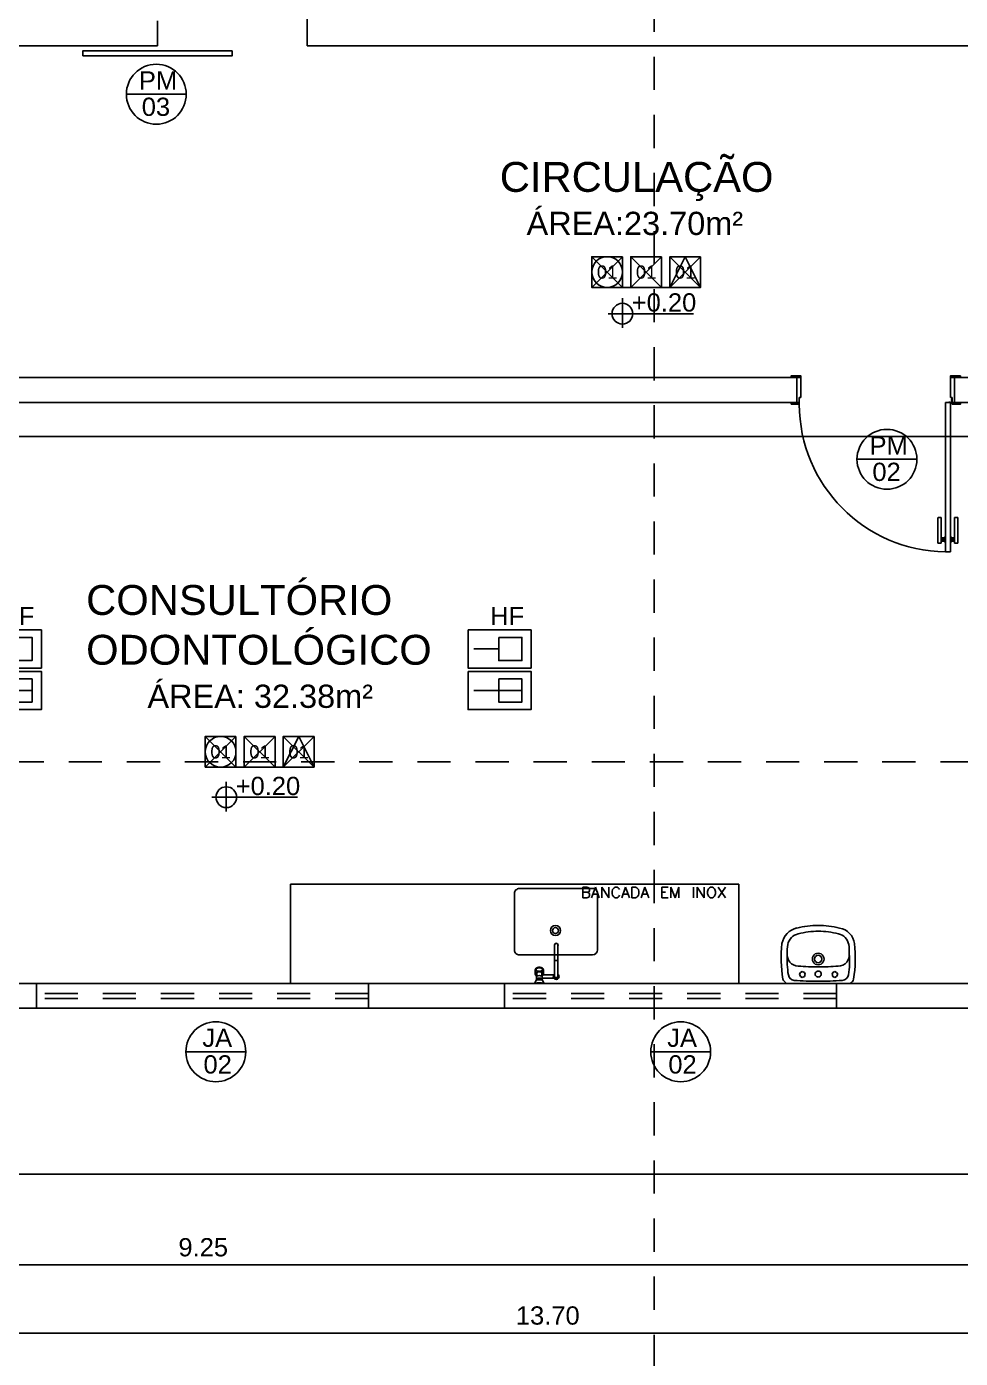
# Model space of a CAD drawing. Header units: millimetres. Extents: x 2125 to 3408, y 1171 to 1686.
# Drawn here: x 2420.32 to 2425.94, y 1437.09 to 1445.12 of the extents above; entities that cross this region are included whole.
import ezdxf
from ezdxf.enums import TextEntityAlignment as Align

# ---------------------------------------------------------------- set-up
doc = ezdxf.new("R2010")
doc.units = ezdxf.units.MM
doc.linetypes.add('CONTORNO_QUADRO_T', pattern=[0.35, 0.2, -0.15])
for name, color, linetype in [('APCOZ', 7, 'Continuous'), ('APCOZ-I', 251, 'Continuous'), ('at_Entity', 7, 'Continuous'), ('CALÇADA', 252, 'Continuous'), ('cotas', 7, 'Continuous'), ('ESQUADRIA', 3, 'Continuous'), ('ESQUADRIAS', 7, 'Continuous'), ('Esquadrias_Portas', 2, 'Continuous'), ('JANELA2', 1, 'Continuous'), ('Layout_Equipamentos', 7, 'Continuous'), ('linha de corte', 1, 'Continuous'), ('PAREDE', 4, 'Continuous'), ('TEXTO01', 7, 'Continuous'), ('TEXTO02', 3, 'Continuous'), ('TEXTO03', 2, 'Continuous'), ('TEXTO_ESP_FORRO', 62, 'Continuous'), ('TEXTO_ESP_PAREDES', 10, 'Continuous'), ('TEXTO_ESP_PISO', 150, 'Continuous'), ('TOMADAS DENTISTA', 7, 'Continuous')]:
    doc.layers.add(name, color=color, linetype=linetype)
doc.styles.add('ARIAL', font='sanss___.ttf')
doc.styles.add('ROMANS', font='arial.ttf')
doc.styles.add('TEXTO1', font='swissko.ttf', dxfattribs={"width": 0.6, "height": 0.1})
doc.dimstyles.new('ESCALA75', dxfattribs={"dimtxt": 0.11, "dimasz": 0.02, "dimexe": 0.02, "dimexo": 0.04, "dimgap": 0.05, "dimtad": 1, "dimzin": 4, "dimdsep": 46, "dimtxsty": 'ROMANS', "dimblk1": 'PPC', "dimblk2": 'PPC', "dimsah": 1, "dimcen": 0.02, "dimclrd": 7, "dimclre": 7, "dimclrt": 3, "dimazin": 1, "dimtfac": 1, "dimtix": 1, "dimtmove": 0, "dimatfit": 3, "dimldrblk": 'PPC', "dimfxl": 0, "dimtolj": 1, "dimtzin": 12, "dimarcsym": 0})

# ---------------------------------------------------------------- blocks, each defined once
blk = doc.blocks.new('P90_02')
at = {"layer": 'ESQUADRIAS', "color": 2}
for p, q in [((0.025, 0.075), (0.025, 0.975)), ((0.025, 0.975), (0.055, 0.975)), ((0.055, 0.975), (0.055, 0.075)), ((0.055, 0.075), (0.025, 0.075))]:
    blk.add_line(p, q, dxfattribs=at)
at = {"layer": 'ESQUADRIAS', "color": 3, "linetype": 'Continuous'}
for p, q in [((-0.02, 0.7698), (-0.02, 0.9215)), ((0, 0.9215), (0, 0.7698)), ((0.023, 0.88), (0.023, 0.92)), ((0.057, 0.88), (0.057, 0.92)), ((0.08, 0.9215), (0.08, 0.7698)), ((0.1, 0.7698), (0.1, 0.9215)), ((-0.0035, 0.7668), (-0.0175, 0.7668)), ((0.0835, 0.7668), (0.0975, 0.7668))]:
    blk.add_line(p, q, dxfattribs=at)
at = {"layer": 'ESQUADRIAS', "color": 3}
for p, q in [((0, 0.9215), (-0.02, 0.9215)), ((0, 0.91), (0.023, 0.91)), ((0, 0.9), (0.023, 0.9)), ((0, 0.89), (0.023, 0.89)), ((0.023, 0.92), (0.025, 0.92)), ((0.057, 0.92), (0.055, 0.92)), ((0.08, 0.91), (0.057, 0.91)), ((0.08, 0.9), (0.057, 0.9)), ((0.08, 0.89), (0.057, 0.89)), ((0.08, 0.9215), (0.1, 0.9215)), ((0.023, 0.88), (0.025, 0.88)), ((0.057, 0.88), (0.055, 0.88))]:
    blk.add_line(p, q, dxfattribs=at)
at = {"layer": 'ESQUADRIAS'}
for p, q in [((0.0165, 0.0585), (0.0165, 0.0615)), ((0.0315, 0.0735), (0.0285, 0.0735))]:
    blk.add_line(p, q, dxfattribs=at)
at = {"layer": 'ESQUADRIAS', "color": 3}
for points in [[(0.015, 0.085), (-0.035, 0.085), (-0.035, 0.075), (0.015, 0.075)], [(0.985, 0.085), (0.935, 0.085), (0.935, 0.075), (0.985, 0.075)], [(0.025, -0.075), (0, -0.075), (-0.035, -0.075), (-0.035, -0.085), (0.025, -0.085)], [(0.985, -0.075), (0.925, -0.075), (0.925, -0.085), (0.985, -0.085)]]:
    blk.add_lwpolyline(points, close=True, dxfattribs=at)
at = {"layer": 'ESQUADRIAS', "color": 2}
for points in [[(0.025, 0.045), (0.015, 0.045), (0.015, 0.075), (0, 0.075), (0, -0.075), (0.025, -0.075)], [(0.925, 0.045), (0.935, 0.045), (0.935, 0.075), (0.95, 0.075), (0.95, -0.075), (0.925, -0.075)]]:
    blk.add_lwpolyline(points, close=True, dxfattribs=at)
at = {"layer": 'ESQUADRIAS', "color": 1}
for points in [[(0.016, 0.0705, -0.236068), (0.015, 0.0725), (0.015, 0.07), (0.015, 0.05), (0.016, 0.05)], [(0.0195, 0.074, 0.236068), (0.0175, 0.075), (0.02, 0.075), (0.04, 0.075), (0.04, 0.074)]]:
    blk.add_lwpolyline(points, format="xyb", close=True, dxfattribs=at)
at = {"layer": 'ESQUADRIAS'}
for points in [[(0.0173, 0.0625), (0.0165, 0.0615), (0.016, 0.0615)], [(0.0173, 0.0575), (0.0165, 0.0585), (0.016, 0.0585)], [(0.0173, 0.0596), (0.0175, 0.0596), (0.0175, 0.0575), (0.0173, 0.0575), (0.0173, 0.0625), (0.0175, 0.0625), (0.0175, 0.0604), (0.0173, 0.0604)], [(0.0275, 0.0727), (0.0285, 0.0735), (0.0285, 0.074)], [(0.0304, 0.0727), (0.0304, 0.0725), (0.0325, 0.0725), (0.0325, 0.0727), (0.0275, 0.0727), (0.0275, 0.0725), (0.0296, 0.0725), (0.0296, 0.0727)], [(0.0325, 0.0727), (0.0315, 0.0735), (0.0315, 0.074)]]:
    blk.add_lwpolyline(points, dxfattribs=at)
at = {"layer": 'ESQUADRIAS', "color": 1}
blk.add_circle((0.0175, 0.0725), 0.0025, dxfattribs=at)
at = {"layer": 'ESQUADRIAS'}
blk.add_arc((0.0429, 0.083), 0.8921, 0.12949, 89.22311, dxfattribs=at)
at = {"layer": 'ESQUADRIAS', "color": 3, "linetype": 'Continuous'}
for centre, start, end in [((-0.017, 0.7698), 180, 260.53768), ((-0.003, 0.7698), 260.53768, 360), ((0.083, 0.7698), 180, 279.46232), ((0.097, 0.7698), 279.46232, 0)]:
    blk.add_arc(centre, 0.003, start, end, dxfattribs=at)
blk = doc.blocks.new('new block3')
at = {"layer": 'TEXTO01'}
h = blk.add_hatch(dxfattribs=at)
h.set_pattern_fill('ANGLE', color=256)
h.set_pattern_definition([(0, (-2256.878, -909.728), (0, 6.985), [5.08, -1.905]), (90, (-2256.878, -909.728), (-6.985, 4e-16), [5.08, -1.905])])
h.paths.add_polyline_path([(-0.0556, 0.2052), (-0.1956, 0.2052), (-0.1956, 0.0652), (-0.0556, 0.0652)])
for p, q in [((-0.1956, 0.1352), (-0.3456, 0.1352)), ((-0.0556, -0.1148), (-0.3456, -0.1148))]:
    blk.add_line(p, q, dxfattribs=at)
for points in [[(-0.38, 0.25), (-0.38, 0.02), (0, 0.02), (0, 0.25), (-0.38, 0.25)], [(-0.1956, 0.2052), (-0.1956, 0.0652), (-0.0556, 0.0652), (-0.0556, 0.2052), (-0.1956, 0.2052)], [(-0.38, 0), (-0.38, -0.23), (0, -0.23), (0, 0), (-0.38, 0)], [(-0.1956, -0.0448), (-0.1956, -0.1848), (-0.0556, -0.1848), (-0.0556, -0.0448), (-0.1956, -0.0448)]]:
    blk.add_lwpolyline(points, dxfattribs=at)
at = {"layer": 'TEXTO01', "ltscale": 0.0001, "insert": (-0.247, 0.3887), "char_height": 0.11, "width": 0.330365, "attachment_point": 1, "style": 'TEXTO1'}
blk.add_mtext('{\\fSansSerif|b0|i0|c2|p2;\\W1;HF}', dxfattribs=at)
blk = doc.blocks.new('PPC')
at = {"color": 2}
blk.add_circle((0, 0), 0.5, dxfattribs=at)
blk = doc.blocks.new('*D852')
at = {"layer": 'cotas', "color": 7, "lineweight": -2, "transparency": 16777216}
for p, q in [((2414.693, 1439.3706), (2414.693, 1439.3906)), ((2414.993, 1439.3506), (2414.673, 1439.3506)), ((2414.693, 1439.3506), (2414.693, 1439.2006)), ((2414.993, 1439.2006), (2414.673, 1439.2006)), ((2414.693, 1439.1806), (2414.693, 1439.1606))]:
    blk.add_line(p, q, dxfattribs=at)
at = {"layer": 'DEFPOINTS', "color": 0, "transparency": 16777216}
for p in [(2415.6364, 1439.3506), (2414.693, 1439.2006), (2422.0226, 1439.2006)]:
    blk.add_point(p, dxfattribs=at)
at = {"layer": 'cotas', "color": 7, "lineweight": -2, "transparency": 16777216, "xscale": 0.02, "yscale": 0.02, "zscale": 0.02}
for p, rotation in [((2414.693, 1439.3506), 270), ((2414.693, 1439.2006), 90)]:
    blk.add_blockref('PPC', p, dxfattribs=dict(at, rotation=rotation))
at = {"layer": 'cotas', "color": 3, "transparency": 16777216, "insert": (2414.5869, 1439.2756), "char_height": 0.11, "attachment_point": 5, "rotation": 90, "style": 'ROMANS'}
blk.add_mtext('\\A1;.15', dxfattribs=at)
blk = doc.blocks.new('*D863')
at = {"layer": 'cotas', "color": 7, "lineweight": -2, "transparency": 16777216}
for p, q in [((2416.7579, 1437.954), (2416.7579, 1437.634)), ((2426.0079, 1437.954), (2426.0079, 1437.634)), ((2425.9879, 1437.654), (2416.7779, 1437.654))]:
    blk.add_line(p, q, dxfattribs=at)
at = {"layer": 'DEFPOINTS', "color": 0, "transparency": 16777216}
for p in [(2416.7579, 1438.3216), (2426.0079, 1438.3216), (2416.7579, 1437.654)]:
    blk.add_point(p, dxfattribs=at)
at = {"layer": 'cotas', "color": 7, "lineweight": -2, "transparency": 16777216, "xscale": 0.02, "yscale": 0.02, "zscale": 0.02, "rotation": 180}
blk.add_blockref('PPC', (2416.7579, 1437.654), dxfattribs=at)
at = {"layer": 'cotas', "color": 7, "lineweight": -2, "transparency": 16777216, "xscale": 0.02, "yscale": 0.02, "zscale": 0.02}
blk.add_blockref('PPC', (2426.0079, 1437.654), dxfattribs=at)
at = {"layer": 'cotas', "color": 3, "transparency": 16777216, "insert": (2421.3829, 1437.7602), "char_height": 0.11, "attachment_point": 5, "style": 'ROMANS'}
blk.add_mtext('\\A1;9.25', dxfattribs=at)
blk = doc.blocks.new('*D878')
at = {"layer": 'cotas', "color": 7, "lineweight": -2, "transparency": 16777216}
for p, q in [((2416.6079, 1437.5427), (2416.6079, 1437.2227)), ((2430.3079, 1437.5427), (2430.3079, 1437.2227)), ((2416.6279, 1437.2427), (2430.2879, 1437.2427))]:
    blk.add_line(p, q, dxfattribs=at)
at = {"layer": 'DEFPOINTS', "color": 0, "transparency": 16777216}
for p in [(2416.6079, 1438.3093), (2430.3079, 1438.3093), (2430.3079, 1437.2427)]:
    blk.add_point(p, dxfattribs=at)
at = {"layer": 'cotas', "color": 7, "lineweight": -2, "transparency": 16777216, "xscale": 0.02, "yscale": 0.02, "zscale": 0.02, "rotation": 180}
blk.add_blockref('PPC', (2416.6079, 1437.2427), dxfattribs=at)
at = {"layer": 'cotas', "color": 7, "lineweight": -2, "transparency": 16777216, "xscale": 0.02, "yscale": 0.02, "zscale": 0.02}
blk.add_blockref('PPC', (2430.3079, 1437.2427), dxfattribs=at)
at = {"layer": 'cotas', "color": 3, "transparency": 16777216, "insert": (2423.4579, 1437.3489), "char_height": 0.11, "attachment_point": 5, "style": 'ROMANS'}
blk.add_mtext('\\A1;13.70', dxfattribs=at)
blk = doc.blocks.new('new block12')
at = {"layer": 'at_Entity', "color": 0}
for p, q in [((-0.1904, 0), (0, 0)), ((-0.1143, 0.055), (-0.1079, 0.0656)), ((-0.1079, 0.0423), (-0.1143, 0.055)), ((-0.1079, 0.0656), (-0.0973, 0.0719)), ((-0.0973, 0.036), (-0.1079, 0.0423)), ((-0.0973, 0.0719), (-0.0846, 0.0656)), ((-0.0846, 0.0423), (-0.0973, 0.036)), ((-0.0846, 0.0656), (-0.0804, 0.055)), ((-0.0804, 0.055), (-0.0846, 0.0423)), ((-0.0635, 0), (0.1248, 0)), ((0, 0), (0.1926, 0)), ((0.0825, 0.055), (0.0868, 0.0656)), ((0.0868, 0.0423), (0.0825, 0.055)), ((0.0868, 0.0656), (0.0995, 0.0719)), ((0.0995, 0.036), (0.0868, 0.0423)), ((0.0995, 0.0719), (0.11, 0.0656)), ((0.11, 0.0423), (0.0995, 0.036)), ((0.11, 0.0656), (0.1164, 0.055)), ((0.1164, 0.055), (0.11, 0.0423))]:
    blk.add_line(p, q, dxfattribs=at)
for centre, radius, start, end in [((-0.1037, 0.2192), 0.1175, 102.51398, 169.94425), ((-0.0119, -0.1249), 0.4735, 88.69805, 104.42194), ((0.0099, -0.1255), 0.4741, 75.63679, 91.34148), ((0.1075, 0.2249), 0.1107, 7.71962, 79.59246), ((-0.1021, 0.2163), 0.0847, 102.94607, 167.28087), ((0.0138, -0.2613), 0.5766, 91.35244, 103.5038), ((-0.0133, -0.2572), 0.5725, 76.4579, 88.69664), ((0.1052, 0.222), 0.0784, 8.41938, 78.38368), ((0.5296, 0.1532), 0.7539, 173.41338, 189.69292), ((0.4249, 0.1494), 0.6136, 177.32306, 189.24154), ((0.1228, 0.188), 0.311, 171.32208, 181.82646), ((-0.1166, 0.1739), 0.0716, 176.60246, 219.59969), ((-0.0011, 0.1471), 0.0349, 150.00315, 209.99685), ((-0.0011, 0.1471), 0.0349, 90, 149.99293), ((-0.0011, 0.1471), 0.0222, 90, 180), ((-0.0011, 0.1471), 0.0349, 29.99676, 89.99928), ((-0.0011, 0.1471), 0.0222, 360, 90), ((-0.0011, 0.1471), 0.0349, 330.00315, 29.99685), ((0.1078, 0.1732), 0.0781, 324.65246, 2.83944), ((-0.2623, 0.1317), 0.4504, 349.78202, 5.79718), ((-0.1329, 0.1882), 0.3189, 357.99462, 8.16964), ((-0.5309, 0.1535), 0.7531, 350.27914, 6.57653), ((-0.1209, 0.1714), 0.0667, 220.34381, 269.44866), ((0.0021, 1.5743), 1.4748, 265.18956, 269.93912), ((-0.0011, 0.1471), 0.0349, 209.99676, 269.99928), ((-0.0011, 0.1471), 0.0222, 180, 270), ((-0.0011, 0.1471), 0.0222, 270.00968, 360), ((-0.0011, 0.1471), 0.0349, 270, 329.99293), ((-0.001, 1.4521), 1.3526, 270.02076, 275.09507), ((0.1226, 0.1679), 0.0631, 266.77318, 320.7547), ((-0.1647, 0.0446), 0.0522, 200.54167, 238.93005), ((-0.1427, 0.0567), 0.0385, 188.75581, 265.61268), ((-0.0074, 1.7284), 1.7156, 265.3753, 270.21026), ((-0.0011, 0.0561), 0.018, 150.01278, 209.98722), ((-0.0011, 0.0561), 0.018, 90, 150.03984), ((-0.0011, 0.0561), 0.018, 210.01908, 270.03665), ((-0.001, 0.0561), 0.018, 30.01908, 90.03665), ((-0.0011, 0.0561), 0.018, 270, 330.03984), ((-0.0011, 1.8918), 1.879, 270, 274.41438), ((-0.0011, 0.0561), 0.018, 330.01278, 29.98722), ((0.1414, 0.0585), 0.0402, 273.11398, 350.39284), ((0.1736, 0.034), 0.0386, 297.86727, 348.56925)]:
    blk.add_arc(centre, radius, start, end, dxfattribs=at)
blk = doc.blocks.new('new block14')
at = {"layer": 'APCOZ'}
for p, q in [((-1.1092, 0.0548), (-1.1092, 0.2258)), ((-1.0892, 0.0548), (-1.0892, 0.2258)), ((-1.2183, 0.0215), (-1.229, 0)), ((-1.2257, 0.0798), (-1.2257, 0.0582)), ((-1.2183, 0.0215), (-1.2183, 0.0457)), ((-1.1831, 0.0215), (-1.1831, 0.0307)), ((-1.1132, 0.0307), (-1.1831, 0.0307)), ((-1.1831, 0.0215), (-1.1723, 0)), ((-1.1132, 0.0507), (-1.178, 0.0507)), ((-1.1757, 0.0798), (-1.1757, 0.0582))]:
    blk.add_line(p, q, dxfattribs=at)
at = {"layer": 'APCOZ', "linetype": 'Continuous'}
for points in [[(-1.1757, 0.0802, 0), (-1.1762, 0.0834, 0), (-1.1776, 0.0865, 0), (-1.1796, 0.0893, 0), (-1.1824, 0.0918, 0), (-1.1858, 0.094, 0), (-1.1897, 0.0956, 0), (-1.1939, 0.0968, 0), (-1.1984, 0.0973, 0), (-1.2029, 0.0973, 0), (-1.2074, 0.0968, 0), (-1.2116, 0.0956, 0), (-1.2155, 0.094, 0), (-1.2189, 0.0918, 0), (-1.2217, 0.0893, 0), (-1.2238, 0.0865, 0), (-1.2251, 0.0834, 0), (-1.2257, 0.0802, 0)], [(-1.2257, 0.0582, 0), (-1.2254, 0.0554, 0), (-1.2244, 0.0527, 0), (-1.2229, 0.0501, 0), (-1.2209, 0.0478, 0), (-1.2183, 0.0457, 0)], [(-1.178, 0.0507, 0), (-1.1772, 0.0522, 0), (-1.1765, 0.0536, 0), (-1.1761, 0.0551, 0), (-1.1758, 0.0566, 0), (-1.1757, 0.0582, 0)]]:
    blk.add_polyline3d(points, dxfattribs=at)
at = {"layer": 'APCOZ'}
for centre, radius, start, end in [((-1.0992, 0.2307), 0.0112, 333.72082, 206.27918), ((-1.0992, 0.0407), 0.0173, 125.41872, 144.5813), ((-1.0992, 0.0407), 0.0173, 215.4187, 324.5813), ((-1.0992, 0.0407), 0.0173, 35.4187, 54.58128), ((-1.0992, 0.0407), 0.0173, 324.5813, 35.4187)]:
    blk.add_arc(centre, radius, start, end, dxfattribs=at)
at = {"layer": 'APCOZ-I'}
for p, q in [((-1.1092, 0.2258), (-1.1092, 0.2307)), ((-1.0892, 0.2258), (-1.0892, 0.2307)), ((-1.2183, 0.0215), (-1.1831, 0.0215)), ((-1.2163, 0.066), (-1.2163, 0.0446)), ((-1.185, 0.066), (-1.185, 0.0446)), ((-1.1831, 0.0307), (-1.1831, 0.0457)), ((-1.1092, 0.0371), (-1.1092, 0.0548)), ((-1.0892, 0.0371), (-1.0892, 0.0548))]:
    blk.add_line(p, q, dxfattribs=at)
at = {"layer": 'APCOZ-I', "linetype": 'Continuous'}
for points in [[(-1.2201, 0.0834, 0), (-1.2197, 0.0812, 0), (-1.2186, 0.0792, 0), (-1.2167, 0.0773, 0), (-1.2141, 0.0756, 0), (-1.211, 0.0743, 0), (-1.2074, 0.0734, 0), (-1.2036, 0.0728, 0), (-1.1997, 0.0727, 0), (-1.1958, 0.073, 0), (-1.1921, 0.0738, 0), (-1.1888, 0.0749, 0), (-1.1859, 0.0764, 0), (-1.1837, 0.0782, 0), (-1.1821, 0.0802, 0), (-1.1813, 0.0823, 0), (-1.1813, 0.0845, 0), (-1.1821, 0.0866, 0), (-1.1837, 0.0886, 0), (-1.1859, 0.0903, 0), (-1.1888, 0.0918, 0), (-1.1921, 0.093, 0), (-1.1958, 0.0937, 0), (-1.1997, 0.0941, 0), (-1.2036, 0.0939, 0), (-1.2074, 0.0934, 0), (-1.211, 0.0925, 0), (-1.2141, 0.0911, 0), (-1.2167, 0.0895, 0), (-1.2186, 0.0876, 0), (-1.2197, 0.0855, 0), (-1.2201, 0.0834, 0)], [(-1.2257, 0.0802, 0), (-1.2254, 0.0772, 0), (-1.2244, 0.0742, 0), (-1.2227, 0.0714, 0), (-1.2203, 0.0688, 0), (-1.2173, 0.0666, 0)], [(-1.2183, 0.0457, 0), (-1.218, 0.0455, 0), (-1.2178, 0.0453, 0), (-1.2176, 0.0452, 0), (-1.2173, 0.045, 0), (-1.2171, 0.0449, 0)], [(-1.1843, 0.0449, 0), (-1.184, 0.045, 0), (-1.1838, 0.0452, 0), (-1.1835, 0.0453, 0), (-1.1833, 0.0455, 0), (-1.1831, 0.0457, 0)], [(-1.184, 0.0666, 0), (-1.1811, 0.0688, 0), (-1.1788, 0.0712, 0), (-1.1771, 0.0739, 0), (-1.176, 0.0768, 0), (-1.1757, 0.0798, 0)], [(-1.1831, 0.0457, 0), (-1.1819, 0.0466, 0), (-1.1807, 0.0475, 0), (-1.1797, 0.0486, 0), (-1.1788, 0.0496, 0), (-1.178, 0.0507, 0)]]:
    blk.add_polyline3d(points, dxfattribs=at)
at = {"layer": 'APCOZ-I'}
for centre, radius, start, end in [((-1.0992, 0.2307), 0.01, 0, 180), ((-1.1018, 0.1616), 0.0233, 244.55551, 295.44449), ((-1.2007, -0.2752), 0.2786, 84.37523, 95.62477), ((-1.2007, -0.0495), 0.0816, 77.53823, 102.46177), ((-1.2162, 0.0683), 0.002, 237.84409, 296.02511), ((-1.2161, 0.0466), 0.002, 238.43251, 285.68606), ((-1.2007, -0.0082), 0.0549, 74.31395, 105.68605), ((-1.2007, 0.0364), 0.0335, 63.97489, 116.02511), ((-1.1851, 0.0683), 0.002, 243.97489, 302.15591), ((-1.1853, 0.0466), 0.002, 254.31395, 301.56748), ((-1.0992, 0.0407), 0.0173, 144.5813, 215.4187), ((-1.0992, 0.0407), 0.0126, 142.25181, 37.74819), ((-1.0992, 0.0582), 0.0233, 244.55551, 295.44449)]:
    blk.add_arc(centre, radius, start, end, dxfattribs=at)
at = {"layer": 'at_Entity', "color": 0}
for p, q in [((-2.7001, 0.5989), (0, 0.5989)), ((-2.7001, 0.5989), (-2.7001, 0)), ((-1.3204, 0.5713), (-0.8803, 0.5713)), ((-0.9395, 0.5163), (-0.9395, 0.5798)), ((-0.9395, 0.5798), (-0.9141, 0.5798)), ((-0.9141, 0.5798), (-0.9036, 0.5756)), ((-0.9036, 0.5756), (-0.9015, 0.5735)), ((-0.9015, 0.5735), (-0.8993, 0.5671)), ((-0.8993, 0.5671), (-0.8993, 0.5608)), ((-0.8866, 0.5163), (-0.8634, 0.5798)), ((-0.8634, 0.5798), (-0.8401, 0.5163)), ((-0.8253, 0.5163), (-0.8253, 0.5798)), ((-0.8253, 0.5798), (-0.783, 0.5163)), ((-0.783, 0.5163), (-0.783, 0.5798)), ((-0.7597, 0.565), (-0.7618, 0.5544)), ((-0.7554, 0.5692), (-0.7597, 0.565)), ((-0.7491, 0.5756), (-0.7554, 0.5692)), ((-0.7449, 0.5798), (-0.7491, 0.5756)), ((-0.7322, 0.5798), (-0.7449, 0.5798)), ((-0.7258, 0.5756), (-0.7322, 0.5798)), ((-0.7195, 0.5692), (-0.7258, 0.5756)), ((-0.7174, 0.565), (-0.7195, 0.5692)), ((-0.7047, 0.5163), (-0.6814, 0.5798)), ((-0.6814, 0.5798), (-0.6581, 0.5163)), ((-0.6433, 0.5163), (-0.6433, 0.5798)), ((-0.6433, 0.5798), (-0.6221, 0.5798)), ((-0.6221, 0.5798), (-0.6137, 0.5756)), ((-0.6137, 0.5756), (-0.6073, 0.5692)), ((-0.6073, 0.5692), (-0.6031, 0.565)), ((-0.6031, 0.565), (-0.601, 0.5544)), ((-0.5883, 0.5163), (-0.565, 0.5798)), ((-0.565, 0.5798), (-0.5417, 0.5163)), ((-0.4634, 0.5163), (-0.4634, 0.5798)), ((-0.4634, 0.5798), (-0.4253, 0.5798)), ((-0.4084, 0.5163), (-0.4084, 0.5798)), ((-0.4084, 0.5798), (-0.383, 0.5163)), ((-0.383, 0.5163), (-0.3597, 0.5798)), ((-0.3597, 0.5798), (-0.3597, 0.5163)), ((-0.273, 0.5798), (-0.273, 0.5163)), ((-0.2497, 0.5163), (-0.2497, 0.5798)), ((-0.2497, 0.5798), (-0.2074, 0.5163)), ((-0.2074, 0.5163), (-0.2074, 0.5798)), ((-0.1841, 0.565), (-0.1883, 0.5544)), ((-0.182, 0.5692), (-0.1841, 0.565)), ((-0.1756, 0.5756), (-0.182, 0.5692)), ((-0.1693, 0.5798), (-0.1756, 0.5756)), ((-0.1587, 0.5798), (-0.1693, 0.5798)), ((-0.1524, 0.5756), (-0.1587, 0.5798)), ((-0.146, 0.5692), (-0.1524, 0.5756)), ((-0.1439, 0.565), (-0.146, 0.5692)), ((-0.1397, 0.5544), (-0.1439, 0.565)), ((-0.1227, 0.5798), (-0.0804, 0.5163)), ((-0.0804, 0.5798), (-0.1227, 0.5163)), ((0, 0.5989), (0, 0)), ((-1.3501, 0.5417), (-1.3501, 0.201)), ((-0.9141, 0.5502), (-0.9395, 0.5502)), ((-0.9141, 0.5163), (-0.9395, 0.5163)), ((-0.9036, 0.5523), (-0.9141, 0.5502)), ((-0.9141, 0.5502), (-0.9036, 0.5459)), ((-0.9036, 0.5206), (-0.9141, 0.5163)), ((-0.9015, 0.5544), (-0.9036, 0.5523)), ((-0.9036, 0.5459), (-0.9015, 0.5438)), ((-0.9015, 0.5227), (-0.9036, 0.5206)), ((-0.8993, 0.5608), (-0.9015, 0.5544)), ((-0.9015, 0.5438), (-0.8993, 0.5375)), ((-0.8993, 0.529), (-0.9015, 0.5227)), ((-0.8993, 0.5375), (-0.8993, 0.529)), ((-0.8782, 0.5375), (-0.8485, 0.5375)), ((-0.8507, 0.5417), (-0.8507, 0.201)), ((-0.7618, 0.5544), (-0.7618, 0.5396)), ((-0.7618, 0.5396), (-0.7597, 0.5311)), ((-0.7597, 0.5311), (-0.7554, 0.5248)), ((-0.7554, 0.5248), (-0.7491, 0.5206)), ((-0.7491, 0.5206), (-0.7449, 0.5163)), ((-0.7449, 0.5163), (-0.7322, 0.5163)), ((-0.7322, 0.5163), (-0.7258, 0.5206)), ((-0.7258, 0.5206), (-0.7195, 0.5248)), ((-0.7195, 0.5248), (-0.7174, 0.5311)), ((-0.6962, 0.5375), (-0.6666, 0.5375)), ((-0.6221, 0.5163), (-0.6433, 0.5163)), ((-0.6137, 0.5206), (-0.6221, 0.5163)), ((-0.6073, 0.5248), (-0.6137, 0.5206)), ((-0.6031, 0.5311), (-0.6073, 0.5248)), ((-0.601, 0.5396), (-0.6031, 0.5311)), ((-0.601, 0.5544), (-0.601, 0.5396)), ((-0.5798, 0.5375), (-0.5502, 0.5375)), ((-0.4634, 0.5502), (-0.4401, 0.5502)), ((-0.4634, 0.5163), (-0.4253, 0.5163)), ((-0.1883, 0.5544), (-0.1883, 0.5396)), ((-0.1883, 0.5396), (-0.1841, 0.5311)), ((-0.1841, 0.5311), (-0.182, 0.5248)), ((-0.182, 0.5248), (-0.1756, 0.5206)), ((-0.1756, 0.5206), (-0.1693, 0.5163)), ((-0.1693, 0.5163), (-0.1587, 0.5163)), ((-0.1587, 0.5163), (-0.1524, 0.5206)), ((-0.1524, 0.5206), (-0.146, 0.5248)), ((-0.146, 0.5248), (-0.1439, 0.5311)), ((-0.1439, 0.5311), (-0.1397, 0.5396)), ((-0.1397, 0.5396), (-0.1397, 0.5544)), ((-1.3204, 0.1714), (-1.1118, 0.1714)), ((-1.0918, 0.1714), (-0.8803, 0.1714))]:
    blk.add_line(p, q, dxfattribs=at)
for centre, radius, start, end in [((-1.3212, 0.5425), 0.0289, 88.51591, 181.48409), ((-0.8795, 0.5425), 0.0289, 358.5174, 91.4826), ((-1.1035, 0.3185), 0.0307, 90, 180), ((-1.1035, 0.3185), 0.018, 90, 180), ((-1.1035, 0.3185), 0.0307, 360, 90), ((-1.1035, 0.3185), 0.018, 360, 90), ((-1.1035, 0.3185), 0.0307, 180, 270), ((-1.1035, 0.3185), 0.018, 180, 270), ((-1.1035, 0.3185), 0.018, 270, 0), ((-1.1035, 0.3185), 0.0307, 270, 0), ((-1.3212, 0.2003), 0.0289, 178.51591, 271.48409), ((-0.8813, 0.2021), 0.0307, 270, 0)]:
    blk.add_arc(centre, radius, start, end, dxfattribs=at)
at = {"layer": 'Layout_Equipamentos'}
blk.add_line((-1.3204, 0.1714), (-0.8803, 0.1714), dxfattribs=at)
blk = doc.blocks.new('Esp_Pis_Par_For_Esc100')
at = {"layer": 'DEFPOINTS'}
for p, q in [((0, 0.37), (0.37, 0)), ((0.37, 0.37), (0, 0)), ((0.47, 0.37), (0.84, 0)), ((0.84, 0.37), (0.47, 0)), ((0.94, 0.37), (1.31, 0)), ((1.31, 0.37), (0.94, 0)), ((0.47, 0), (0.37, 0)), ((0.94, 0), (0.84, 0))]:
    blk.add_line(p, q, dxfattribs=at)
for points in [[(0.37, 0.37), (0.37, 0), (0, 0), (0, 0.37)], [(1.31, 0.37), (1.31, 0), (0.94, 0), (0.94, 0.37)]]:
    blk.add_lwpolyline(points, close=True, dxfattribs=at)
at = {"layer": 'TEXTO_ESP_FORRO'}
blk.add_lwpolyline([(0.94, 0), (1.125, 0.37), (1.31, 0)], close=True, dxfattribs=at)
at = {"layer": 'TEXTO_ESP_PAREDES'}
blk.add_lwpolyline([(0.84, 0.37), (0.84, 0), (0.47, 0), (0.47, 0.37)], close=True, dxfattribs=at)
at = {"layer": 'TEXTO_ESP_PISO'}
blk.add_circle((0.185, 0.185), 0.185, dxfattribs=at)
at = {"layer": 'TEXTO_ESP_FORRO', "color": 3, "linetype": 'ByBlock', "style": 'ARIAL', "text_generation_flag": 6}
blk.add_attdef('FOR', text='', height=0.16, rotation=180, dxfattribs=at).set_placement((1.125, 0.185), align=Align.MIDDLE_CENTER)
at = {"layer": 'TEXTO_ESP_PAREDES', "color": 3, "linetype": 'ByBlock', "ltscale": 0.0001, "style": 'ARIAL', "text_generation_flag": 6}
blk.add_attdef('PAR', text='', height=0.16, rotation=180, dxfattribs=at).set_placement((0.655, 0.185), align=Align.MIDDLE_CENTER)
at = {"layer": 'TEXTO_ESP_PISO', "color": 3, "linetype": 'ByBlock', "style": 'ARIAL', "text_generation_flag": 6}
blk.add_attdef('PIS', text='', height=0.16, rotation=180, dxfattribs=at).set_placement((0.185, 0.185), align=Align.MIDDLE_CENTER)
blk = doc.blocks.new('*D965')
at = {"layer": 'cotas', "color": 7, "lineweight": -2, "transparency": 16777216}
for p, q in [((2416.6079, 1442.9462), (2416.6079, 1442.6262)), ((2416.6279, 1442.6462), (2475.5279, 1442.6462)), ((2475.5479, 1442.3462), (2475.5479, 1442.6662))]:
    blk.add_line(p, q, dxfattribs=at)
at = {"layer": 'DEFPOINTS', "color": 0, "transparency": 16777216}
for p in [(2416.6079, 1445.0006), (2475.5479, 1442.6462), (2475.5479, 1439.2006)]:
    blk.add_point(p, dxfattribs=at)
at = {"layer": 'cotas', "color": 7, "lineweight": -2, "transparency": 16777216, "xscale": 0.02, "yscale": 0.02, "zscale": 0.02, "rotation": 180}
blk.add_blockref('PPC', (2416.6079, 1442.6462), dxfattribs=at)
at = {"layer": 'cotas', "color": 7, "lineweight": -2, "transparency": 16777216, "xscale": 0.02, "yscale": 0.02, "zscale": 0.02}
blk.add_blockref('PPC', (2475.5479, 1442.6462), dxfattribs=at)
at = {"layer": 'cotas', "color": 3, "transparency": 16777216, "insert": (2446.0779, 1442.7524), "char_height": 0.11, "attachment_point": 5, "style": 'ROMANS'}
blk.add_mtext('\\A1;58.94', dxfattribs=at)
blk = doc.blocks.new('new block4')
at = {"layer": 'TEXTO01'}
h = blk.add_hatch(dxfattribs=at)
h.set_pattern_fill('ANGLE', color=256)
h.set_pattern_definition([(0, (-2260.456, -913.906), (0, 6.985), [5.08, -1.905]), (90, (-2260.456, -913.906), (-6.985, 4e-16), [5.08, -1.905])])
h.paths.add_polyline_path([(0, 0), (0, -0.0624, 0.414214), (0.0624, 0)])
h.paths.add_polyline_path([(0, 0), (0, 0.0624, 0.414214), (-0.0624, 0)])
for q in [(0, 0.093), (-0.0862, 0), (0.4292, 0), (0, -0.0852)]:
    blk.add_line((0, 0), q, dxfattribs=at)
blk.add_circle((0, 0), 0.0624, dxfattribs=at)

msp = doc.modelspace()

# ---------------------------------------------------------------- linework, layer by layer
at = {"layer": 'CALÇADA', "linetype": 'Continuous'}
msp.add_line((2431.3079, 1438.2006), (2415.6079, 1438.2006), dxfattribs=at)
at = {"layer": 'ESQUADRIA', "linetype": 'CONTORNO_QUADRO_T'}
for p, q in [((2422.3779, 1439.2906), (2420.3779, 1439.2906)), ((2422.3779, 1439.2606), (2420.3779, 1439.2606)), ((2425.1979, 1439.2906), (2423.1979, 1439.2906)), ((2425.1979, 1439.2606), (2423.1979, 1439.2606))]:
    msp.add_line(p, q, dxfattribs=at)
at = {"layer": 'Esquadrias_Portas'}
msp.add_lwpolyline([(2421.5579, 1444.9706), (2421.5579, 1444.9406), (2420.6579, 1444.9406), (2420.6579, 1444.9706), (2421.5579, 1444.9706)], dxfattribs=at)
at = {"layer": 'JANELA2'}
for p, q in [((2420.3779, 1439.3506), (2420.3779, 1439.2006)), ((2422.3779, 1439.3506), (2422.3779, 1439.2006)), ((2423.1979, 1439.3506), (2423.1979, 1439.2006)), ((2425.1979, 1439.3506), (2425.1979, 1439.2006))]:
    msp.add_line(p, q, dxfattribs=at)
at = {"layer": 'linha de corte', "linetype": 'CONTORNO_QUADRO_T'}
for p, q in [((2424.0989, 1432.1341), (2424.0989, 1458.3474)), ((2477.4728, 1440.6864), (2412.8958, 1440.6864))]:
    msp.add_line(p, q, dxfattribs=at)
at = {"layer": 'PAREDE'}
for p, q in [((2422.0079, 1446.3506), (2422.0079, 1445.0006)), ((2421.1079, 1445.1506), (2421.1079, 1445.0006))]:
    msp.add_line(p, q, dxfattribs=at)
at = {"layer": 'PAREDE', "linetype": 'Continuous'}
for p, q in [((2421.1079, 1445.0006), (2419.5929, 1445.0006)), ((2426.9229, 1445.0006), (2422.0079, 1445.0006)), ((2424.9229, 1443.0006), (2419.3929, 1443.0006)), ((2426.2229, 1443.0006), (2425.9429, 1443.0006)), ((2424.9229, 1442.8506), (2419.3929, 1442.8506)), ((2426.0079, 1442.8506), (2425.9429, 1442.8506)), ((2426.0079, 1439.3506), (2416.7579, 1439.3506)), ((2430.3079, 1439.2006), (2416.6079, 1439.2006))]:
    msp.add_line(p, q, dxfattribs=at)
at = {"layer": 'TEXTO01'}
for p, q in [((2420.9198, 1444.7082), (2421.2806, 1444.7082)), ((2425.3204, 1442.5085), (2425.6812, 1442.5085)), ((2421.2783, 1438.9389), (2421.6391, 1438.9389)), ((2424.0782, 1438.9389), (2424.439, 1438.9389))]:
    msp.add_line(p, q, dxfattribs=at)
for centre in [(2421.1002, 1444.7082), (2425.5008, 1442.5085), (2421.4587, 1438.9389), (2424.2586, 1438.9389)]:
    msp.add_circle(centre, 0.1804, dxfattribs=at)

# ---------------------------------------------------------------- block references
at = {"layer": 'ESQUADRIAS', "rotation": 180}
msp.add_blockref('P90_02', (2425.9079, 1442.9256), dxfattribs=at)
at = {"layer": 'Layout_Equipamentos'}
for name, p in [('new block14', (2424.6079, 1439.3506)), ('new block12', (2425.0879, 1439.3506))]:
    msp.add_blockref(name, p, dxfattribs=at)
at = {"layer": 'TEXTO01'}
for p in [(2423.9074, 1443.386), (2421.5218, 1440.4726)]:
    msp.add_blockref('new block4', p, dxfattribs=at)
at = {"layer": 'TEXTO02', "xscale": 0.5, "yscale": 0.5, "zscale": 0.5}
for p in [(2423.7232, 1443.5444), (2421.3952, 1440.6536)]:
    msp.add_blockref('Esp_Pis_Par_For_Esc100', p, dxfattribs=at).add_auto_attribs({'PIS': '01', 'PAR': '01', 'FOR': '01'})
at = {"layer": 'TOMADAS DENTISTA'}
for p in [(2420.4079, 1441.2306), (2423.3579, 1441.2306)]:
    msp.add_blockref('new block3', p, dxfattribs=at)

# ---------------------------------------------------------------- texts
at = {"layer": 'cotas', "ltscale": 0.0001, "char_height": 0.11, "width": 0.503613, "attachment_point": 1, "style": 'TEXTO1'}
for insert in [(2423.8954, 1443.5088), (2421.5099, 1440.5954)]:
    msp.add_mtext('\\pi0.06832;{\\fSansSerif|b0|i0|c2|p2;\\W1;+0.20}', dxfattribs=dict(at, insert=insert))
at = {"layer": 'TEXTO01', "ltscale": 0.0001, "char_height": 0.11, "width": 0.330365, "attachment_point": 1, "style": 'TEXTO1'}
for s, insert in [('{\\fSansSerif|b0|i0|c2|p2;\\W1;PM}', (2420.9954, 1444.8462)), ('{\\fSansSerif|b0|i0|c2|p2;\\W1;03}', (2421.0125, 1444.6877)), ('{\\fSansSerif|b0|i0|c2|p2;\\W1;PM}', (2425.396, 1442.6465)), ('{\\fSansSerif|b0|i0|c2|p2;\\W1;02}', (2425.4131, 1442.488)), ('{\\fSansSerif|b0|i0|c2|p2;\\W1;JA}', (2421.3776, 1439.0784)), ('{\\fSansSerif|b0|i0|c2|p2;\\W1;JA}', (2424.1775, 1439.0784)), ('{\\fSansSerif|b0|i0|c2|p2;\\W1;02}', (2421.3844, 1438.9177)), ('{\\fSansSerif|b0|i0|c2|p2;\\W1;02}', (2424.1842, 1438.9177))]:
    msp.add_mtext(s, dxfattribs=dict(at, insert=insert))
at = {"layer": 'TEXTO03', "ltscale": 0.0001, "char_height": 0.12, "attachment_point": 1, "style": 'TEXTO1'}
for s, insert, width in [('\\pi-0.0659;{\\fSansSerif|b0|i0|c2|p2;\\H1.5x;\\W1;\\C2;CIRCULAÇÃO\\P\\pi0.095437;\\H0.77777x;\\C3;ÁREA:23.70m²}', (2423.2348, 1444.3001), 1.466226), ('{\\fSansSerif|b0|i0|c2|p2;\\H1.5x;\\W1;\\C2;CONSULTÓRIO\\PODONTOLÓGICO\\P\\pi0.36929;\\H0.77777x;\\C3;ÁREA: 32.38m²}', (2420.6776, 1441.751), 2.067309)]:
    msp.add_mtext(s, dxfattribs=dict(at, insert=insert, width=width))

# ---------------------------------------------------------------- dimensions: what is measured, and where the dimension line sits
at = {"layer": 'cotas'}
for base, p1, p2, picture, middle in [((2475.5479, 1442.6462), (2416.6079, 1445.0006), (2475.5479, 1439.2006), '*D965', (2446.0779, 1442.7524)), ((2430.3079, 1437.2427), (2416.6079, 1438.3093), (2430.3079, 1438.3093), '*D878', (2423.4579, 1437.3489))]:
    dim = msp.add_linear_dim(base=base, p1=p1, p2=p2, dimstyle='ESCALA75', dxfattribs=at)
    dim.commit()
    dim.dimension.update_dxf_attribs({"geometry": picture, "text_midpoint": middle})
dim = msp.add_linear_dim(base=(2414.693, 1439.2006), p1=(2415.6364, 1439.3506), p2=(2422.0226, 1439.2006), angle=90, dimstyle='ESCALA75', override={"dimtmove": 1}, dxfattribs=at)
dim.commit()
dim.dimension.update_dxf_attribs({"geometry": '*D852', "text_midpoint": (2414.5869, 1439.2756)})
dim = msp.add_linear_dim(base=(2416.7579, 1437.654), p1=(2426.0079, 1438.3216), p2=(2416.7579, 1438.3216), dimstyle='ESCALA75', override={"dimtmove": 1}, dxfattribs=at)
dim.commit()
dim.dimension.update_dxf_attribs({"geometry": '*D863', "text_midpoint": (2421.3829, 1437.7602)})

doc.saveas('drawing.dxf')
